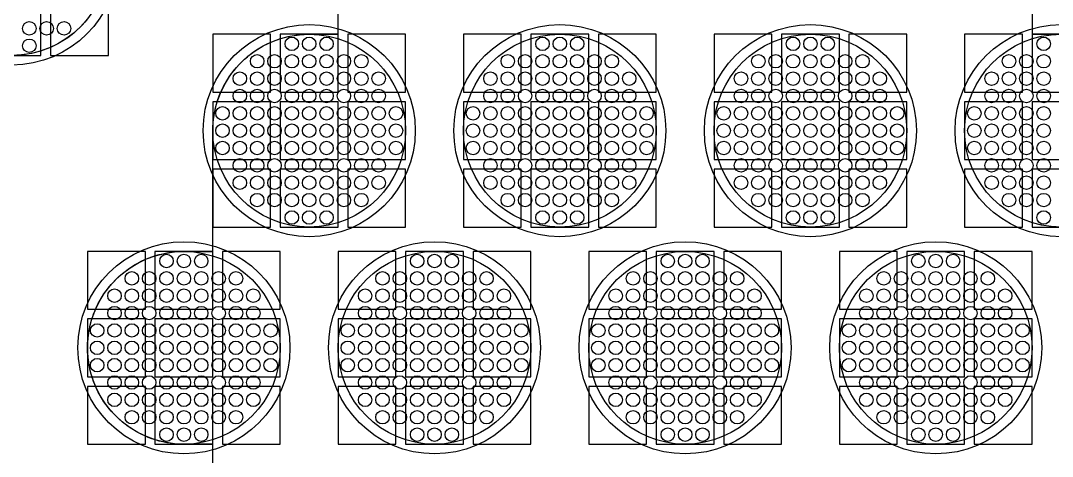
# Model space of a CAD drawing. Extents: x -49 to 54, y -38 to 38.
# Drawn here: x 31.93 to 37.28, y -30.41 to -28.15 of the extents above; entities that cross this region are included whole.
import ezdxf

# ---------------------------------------------------------------- set-up
doc = ezdxf.new("R2010")
doc.units = 0
for name, color, linetype in [('BACK_LAYER', 5, 'CONTINUOUS'), ('COND_LAYER_LOWER_ELECTRODE', 6, 'CONTINUOUS'), ('CONDUCTIVE_LAYER_BACK_LAYER', 2, 'CONTINUOUS'), ('EMITTER', 3, 'CONTINUOUS'), ('LOWER_ELECTRODE', 1, 'CONTINUOUS')]:
    doc.layers.add(name, color=color, linetype=linetype)

msp = doc.modelspace()

# ---------------------------------------------------------------- linework, layer by layer
at = {"layer": 'BACK_LAYER'}
for points in [[(31.7302, -28.3316), (32.0302, -28.3316), (32.0302, -28.0316), (31.7302, -28.0316)], [(32.0802, -28.3316), (32.3802, -28.3316), (32.3802, -28.0316), (32.0802, -28.0316)], [(32.9221, -28.5218), (33.2221, -28.5218), (33.2221, -28.2218), (32.9221, -28.2218)], [(33.2721, -28.5218), (33.5721, -28.5218), (33.5721, -28.2218), (33.2721, -28.2218)], [(33.6221, -28.5218), (33.9221, -28.5218), (33.9221, -28.2218), (33.6221, -28.2218)], [(34.2221, -28.5218), (34.5221, -28.5218), (34.5221, -28.2218), (34.2221, -28.2218)], [(34.5721, -28.5218), (34.8721, -28.5218), (34.8721, -28.2218), (34.5721, -28.2218)], [(34.9221, -28.5218), (35.2221, -28.5218), (35.2221, -28.2218), (34.9221, -28.2218)], [(35.5221, -28.5218), (35.8221, -28.5218), (35.8221, -28.2218), (35.5221, -28.2218)], [(35.8721, -28.5218), (36.1721, -28.5218), (36.1721, -28.2218), (35.8721, -28.2218)], [(36.2221, -28.5218), (36.5221, -28.5218), (36.5221, -28.2218), (36.2221, -28.2218)], [(36.8221, -28.5218), (37.1221, -28.5218), (37.1221, -28.2218), (36.8221, -28.2218)], [(37.1721, -28.5218), (37.4721, -28.5218), (37.4721, -28.2218), (37.1721, -28.2218)], [(32.9221, -28.8718), (33.2221, -28.8718), (33.2221, -28.5718), (32.9221, -28.5718)], [(33.2721, -28.8718), (33.5721, -28.8718), (33.5721, -28.5718), (33.2721, -28.5718)], [(33.6221, -28.8718), (33.9221, -28.8718), (33.9221, -28.5718), (33.6221, -28.5718)], [(34.2221, -28.8718), (34.5221, -28.8718), (34.5221, -28.5718), (34.2221, -28.5718)], [(34.5721, -28.8718), (34.8721, -28.8718), (34.8721, -28.5718), (34.5721, -28.5718)], [(34.9221, -28.8718), (35.2221, -28.8718), (35.2221, -28.5718), (34.9221, -28.5718)], [(35.5221, -28.8718), (35.8221, -28.8718), (35.8221, -28.5718), (35.5221, -28.5718)], [(35.8721, -28.8718), (36.1721, -28.8718), (36.1721, -28.5718), (35.8721, -28.5718)], [(36.2221, -28.8718), (36.5221, -28.8718), (36.5221, -28.5718), (36.2221, -28.5718)], [(36.8221, -28.8718), (37.1221, -28.8718), (37.1221, -28.5718), (36.8221, -28.5718)], [(37.1721, -28.8718), (37.4721, -28.8718), (37.4721, -28.5718), (37.1721, -28.5718)], [(32.9221, -29.2218), (33.2221, -29.2218), (33.2221, -28.9218), (32.9221, -28.9218)], [(33.2721, -29.2218), (33.5721, -29.2218), (33.5721, -28.9218), (33.2721, -28.9218)], [(33.6221, -29.2218), (33.9221, -29.2218), (33.9221, -28.9218), (33.6221, -28.9218)], [(34.2221, -29.2218), (34.5221, -29.2218), (34.5221, -28.9218), (34.2221, -28.9218)], [(34.5721, -29.2218), (34.8721, -29.2218), (34.8721, -28.9218), (34.5721, -28.9218)], [(34.9221, -29.2218), (35.2221, -29.2218), (35.2221, -28.9218), (34.9221, -28.9218)], [(35.5221, -29.2218), (35.8221, -29.2218), (35.8221, -28.9218), (35.5221, -28.9218)], [(35.8721, -29.2218), (36.1721, -29.2218), (36.1721, -28.9218), (35.8721, -28.9218)], [(36.2221, -29.2218), (36.5221, -29.2218), (36.5221, -28.9218), (36.2221, -28.9218)], [(36.8221, -29.2218), (37.1221, -29.2218), (37.1221, -28.9218), (36.8221, -28.9218)], [(37.1721, -29.2218), (37.4721, -29.2218), (37.4721, -28.9218), (37.1721, -28.9218)], [(32.2721, -29.6477), (32.5721, -29.6477), (32.5721, -29.3477), (32.2721, -29.3477)], [(32.6221, -29.6477), (32.9221, -29.6477), (32.9221, -29.3477), (32.6221, -29.3477)], [(32.9721, -29.6477), (33.2721, -29.6477), (33.2721, -29.3477), (32.9721, -29.3477)], [(33.5721, -29.6477), (33.8721, -29.6477), (33.8721, -29.3477), (33.5721, -29.3477)], [(33.9221, -29.6477), (34.2221, -29.6477), (34.2221, -29.3477), (33.9221, -29.3477)], [(34.2721, -29.6477), (34.5721, -29.6477), (34.5721, -29.3477), (34.2721, -29.3477)], [(34.8721, -29.6477), (35.1721, -29.6477), (35.1721, -29.3477), (34.8721, -29.3477)], [(35.2221, -29.6477), (35.5221, -29.6477), (35.5221, -29.3477), (35.2221, -29.3477)], [(35.5721, -29.6477), (35.8721, -29.6477), (35.8721, -29.3477), (35.5721, -29.3477)], [(36.1721, -29.6477), (36.4721, -29.6477), (36.4721, -29.3477), (36.1721, -29.3477)], [(36.5221, -29.6477), (36.8221, -29.6477), (36.8221, -29.3477), (36.5221, -29.3477)], [(36.8721, -29.6477), (37.1721, -29.6477), (37.1721, -29.3477), (36.8721, -29.3477)], [(32.2721, -29.9977), (32.5721, -29.9977), (32.5721, -29.6977), (32.2721, -29.6977)], [(32.6221, -29.9977), (32.9221, -29.9977), (32.9221, -29.6977), (32.6221, -29.6977)], [(32.9721, -29.9977), (33.2721, -29.9977), (33.2721, -29.6977), (32.9721, -29.6977)], [(33.5721, -29.9977), (33.8721, -29.9977), (33.8721, -29.6977), (33.5721, -29.6977)], [(33.9221, -29.9977), (34.2221, -29.9977), (34.2221, -29.6977), (33.9221, -29.6977)], [(34.2721, -29.9977), (34.5721, -29.9977), (34.5721, -29.6977), (34.2721, -29.6977)], [(34.8721, -29.9977), (35.1721, -29.9977), (35.1721, -29.6977), (34.8721, -29.6977)], [(35.2221, -29.9977), (35.5221, -29.9977), (35.5221, -29.6977), (35.2221, -29.6977)], [(35.5721, -29.9977), (35.8721, -29.9977), (35.8721, -29.6977), (35.5721, -29.6977)], [(36.1721, -29.9977), (36.4721, -29.9977), (36.4721, -29.6977), (36.1721, -29.6977)], [(36.5221, -29.9977), (36.8221, -29.9977), (36.8221, -29.6977), (36.5221, -29.6977)], [(36.8721, -29.9977), (37.1721, -29.9977), (37.1721, -29.6977), (36.8721, -29.6977)], [(32.2721, -30.3477), (32.5721, -30.3477), (32.5721, -30.0477), (32.2721, -30.0477)], [(32.6221, -30.3477), (32.9221, -30.3477), (32.9221, -30.0477), (32.6221, -30.0477)], [(32.9721, -30.3477), (33.2721, -30.3477), (33.2721, -30.0477), (32.9721, -30.0477)], [(33.5721, -30.3477), (33.8721, -30.3477), (33.8721, -30.0477), (33.5721, -30.0477)], [(33.9221, -30.3477), (34.2221, -30.3477), (34.2221, -30.0477), (33.9221, -30.0477)], [(34.2721, -30.3477), (34.5721, -30.3477), (34.5721, -30.0477), (34.2721, -30.0477)], [(34.8721, -30.3477), (35.1721, -30.3477), (35.1721, -30.0477), (34.8721, -30.0477)], [(35.2221, -30.3477), (35.5221, -30.3477), (35.5221, -30.0477), (35.2221, -30.0477)], [(35.5721, -30.3477), (35.8721, -30.3477), (35.8721, -30.0477), (35.5721, -30.0477)], [(36.1721, -30.3477), (36.4721, -30.3477), (36.4721, -30.0477), (36.1721, -30.0477)], [(36.5221, -30.3477), (36.8221, -30.3477), (36.8221, -30.0477), (36.5221, -30.0477)], [(36.8721, -30.3477), (37.1721, -30.3477), (37.1721, -30.0477), (36.8721, -30.0477)]]:
    msp.add_lwpolyline(points, close=True, dxfattribs=at)
at = {"layer": 'COND_LAYER_LOWER_ELECTRODE'}
for centre in [(31.8802, -27.8316), (33.4221, -28.7218), (34.7221, -28.7218), (36.0221, -28.7218), (37.3221, -28.7218), (32.7721, -29.8477), (34.0721, -29.8477), (35.3721, -29.8477), (36.6721, -29.8477)]:
    msp.add_circle(centre, 0.55, dxfattribs=at)
at = {"layer": 'CONDUCTIVE_LAYER_BACK_LAYER'}
for points in [[(32.9221, -30.9735), (32.9221, -30.3476), (32.7621, -30.3476), (32.7423, -30.3468), (32.7225, -30.3452), (32.7027, -30.3428), (32.6831, -30.3397), (32.6636, -30.3357), (32.6443, -30.331), (32.6252, -30.3256), (32.6063, -30.3194), (32.5876, -30.3124), (32.5693, -30.3047), (32.5513, -30.2963), (32.5336, -30.2871), (32.5164, -30.2773), (32.4995, -30.2668), (32.483, -30.2556), (32.467, -30.2438), (32.4515, -30.2314), (32.4365, -30.2183), (32.4221, -30.2047), (32.4081, -30.1905), (32.3948, -30.1758), (32.3821, -30.1605), (32.3699, -30.1448), (32.3584, -30.1285), (32.3476, -30.1119), (32.3374, -30.0948), (32.3279, -30.0773), (32.3192, -30.0595), (32.3111, -30.0413), (32.3038, -30.0228), (32.2972, -30.0041), (32.2913, -29.985), (32.2862, -29.9658), (32.2819, -29.9464), (32.2784, -29.9269), (32.2756, -29.9072), (32.2737, -29.8874), (32.2725, -29.8675), (32.2721, -29.8477), (32.2725, -29.8278), (32.2737, -29.8079), (32.2756, -29.7881), (32.2784, -29.7685), (32.2819, -29.7489), (32.2862, -29.7295), (32.2913, -29.7103), (32.2972, -29.6913), (32.3038, -29.6725), (32.3111, -29.654), (32.3192, -29.6358), (32.3279, -29.618), (32.3374, -29.6005), (32.3476, -29.5834), (32.3584, -29.5668), (32.3699, -29.5506), (32.3821, -29.5348), (32.3948, -29.5195), (32.4081, -29.5048), (32.4221, -29.4906), (32.4365, -29.477), (32.4515, -29.4639), (32.467, -29.4515), (32.483, -29.4397), (32.4995, -29.4285), (32.5164, -29.418), (32.5336, -29.4082), (32.5513, -29.399), (32.5693, -29.3906), (32.5876, -29.3829), (32.6063, -29.3759), (32.6252, -29.3697), (32.6443, -29.3643), (32.6636, -29.3596), (32.6831, -29.3556), (32.7027, -29.3525), (32.7225, -29.3501), (32.7423, -29.3485), (32.7621, -29.3478), (32.9221, -29.3478), (32.9221, -28.7218), (32.9225, -28.7019), (32.9237, -28.6821), (32.9256, -28.6623), (32.9284, -28.6426), (32.9319, -28.6231), (32.9362, -28.6036), (32.9413, -28.5844), (32.9472, -28.5654), (32.9538, -28.5467), (32.9611, -28.5282), (32.9692, -28.51), (32.9779, -28.4922), (32.9874, -28.4747), (32.9976, -28.4576), (33.0084, -28.4409), (33.0199, -28.4247), (33.0321, -28.409), (33.0448, -28.3937), (33.0581, -28.379), (33.0721, -28.3648), (33.0865, -28.3511), (33.1015, -28.3381), (33.117, -28.3257), (33.133, -28.3138), (33.1495, -28.3027), (33.1664, -28.2922), (33.1836, -28.2823), (33.2013, -28.2732), (33.2193, -28.2648), (33.2376, -28.2571), (33.2563, -28.2501), (33.2752, -28.2439), (33.2943, -28.2384), (33.3136, -28.2337), (33.3331, -28.2298), (33.3527, -28.2267), (33.3725, -28.2243), (33.3923, -28.2227), (33.4121, -28.2219), (33.5721, -28.2219), (33.5721, -27.596)], [(37.1721, -27.596), (37.1721, -28.2219), (37.332, -28.2219)], [(32.2703, -28.1445), (32.2575, -28.1597), (32.2442, -28.1745), (32.2302, -28.1887), (32.2158, -28.2023), (32.2008, -28.2154), (32.1853, -28.2278), (32.1693, -28.2396), (32.1528, -28.2508), (32.1359, -28.2613), (32.1187, -28.2711), (32.101, -28.2802), (32.083, -28.2887), (32.0647, -28.2964), (32.046, -28.3033), (32.0271, -28.3096), (32.008, -28.315), (31.9887, -28.3197), (31.9692, -28.3236), (31.9496, -28.3268), (31.9298, -28.3292), (31.91, -28.3307)]]:
    msp.add_lwpolyline(points, dxfattribs=at)
at = {"layer": 'EMITTER'}
for centre in [(31.8802, -27.8316), (33.4221, -28.7218), (34.7221, -28.7218), (36.0221, -28.7218), (37.3221, -28.7218), (32.7721, -29.8477), (34.0721, -29.8477), (35.3721, -29.8477), (36.6721, -29.8477)]:
    msp.add_circle(centre, 0.5, dxfattribs=at)
at = {"layer": 'LOWER_ELECTRODE'}
for centre in [(31.9702, -28.1916), (32.0602, -28.1916), (32.1502, -28.1916), (31.9702, -28.2816), (33.3321, -28.2718), (33.4221, -28.2718), (33.5121, -28.2718), (34.6321, -28.2718), (34.7221, -28.2718), (34.8121, -28.2718), (35.9321, -28.2718), (36.0221, -28.2718), (36.1121, -28.2718), (37.2321, -28.2718), (33.1521, -28.3618), (33.2421, -28.3618), (33.3321, -28.3618), (33.4221, -28.3618), (33.5121, -28.3618), (33.6021, -28.3618), (33.6921, -28.3618), (34.4521, -28.3618), (34.5421, -28.3618), (34.6321, -28.3618), (34.7221, -28.3618), (34.8121, -28.3618), (34.9021, -28.3618), (34.9921, -28.3618), (35.7521, -28.3618), (35.8421, -28.3618), (35.9321, -28.3618), (36.0221, -28.3618), (36.1121, -28.3618), (36.2021, -28.3618), (36.2921, -28.3618), (37.0521, -28.3618), (37.1421, -28.3618), (37.2321, -28.3618), (33.0621, -28.4518), (33.1521, -28.4518), (33.2421, -28.4518), (33.3321, -28.4518), (33.4221, -28.4518), (33.5121, -28.4518), (33.6021, -28.4518), (33.6921, -28.4518), (33.7821, -28.4518), (34.3621, -28.4518), (34.4521, -28.4518), (34.5421, -28.4518), (34.6321, -28.4518), (34.7221, -28.4518), (34.8121, -28.4518), (34.9021, -28.4518), (34.9921, -28.4518), (35.0821, -28.4518), (35.6621, -28.4518), (35.7521, -28.4518), (35.8421, -28.4518), (35.9321, -28.4518), (36.0221, -28.4518), (36.1121, -28.4518), (36.2021, -28.4518), (36.2921, -28.4518), (36.3821, -28.4518), (36.9621, -28.4518), (37.0521, -28.4518), (37.1421, -28.4518), (37.2321, -28.4518), (33.0621, -28.5418), (33.1521, -28.5418), (33.2421, -28.5418), (33.3321, -28.5418), (33.4221, -28.5418), (33.5121, -28.5418), (33.6021, -28.5418), (33.6921, -28.5418), (33.7821, -28.5418), (34.3621, -28.5418), (34.4521, -28.5418), (34.5421, -28.5418), (34.6321, -28.5418), (34.7221, -28.5418), (34.8121, -28.5418), (34.9021, -28.5418), (34.9921, -28.5418), (35.0821, -28.5418), (35.6621, -28.5418), (35.7521, -28.5418), (35.8421, -28.5418), (35.9321, -28.5418), (36.0221, -28.5418), (36.1121, -28.5418), (36.2021, -28.5418), (36.2921, -28.5418), (36.3821, -28.5418), (36.9621, -28.5418), (37.0521, -28.5418), (37.1421, -28.5418), (37.2321, -28.5418), (32.9721, -28.6318), (33.0621, -28.6318), (33.1521, -28.6318), (33.2421, -28.6318), (33.3321, -28.6318), (33.4221, -28.6318), (33.5121, -28.6318), (33.6021, -28.6318), (33.6921, -28.6318), (33.7821, -28.6318), (33.8721, -28.6318), (34.2721, -28.6318), (34.3621, -28.6318), (34.4521, -28.6318), (34.5421, -28.6318), (34.6321, -28.6318), (34.7221, -28.6318), (34.8121, -28.6318), (34.9021, -28.6318), (34.9921, -28.6318), (35.0821, -28.6318), (35.1721, -28.6318), (35.5721, -28.6318), (35.6621, -28.6318), (35.7521, -28.6318), (35.8421, -28.6318), (35.9321, -28.6318), (36.0221, -28.6318), (36.1121, -28.6318), (36.2021, -28.6318), (36.2921, -28.6318), (36.3821, -28.6318), (36.4721, -28.6318), (36.8721, -28.6318), (36.9621, -28.6318), (37.0521, -28.6318), (37.1421, -28.6318), (37.2321, -28.6318), (32.9721, -28.7218), (33.0621, -28.7218), (33.1521, -28.7218), (33.2421, -28.7218), (33.3321, -28.7218), (33.4221, -28.7218), (33.5121, -28.7218), (33.6021, -28.7218), (33.6921, -28.7218), (33.7821, -28.7218), (33.8721, -28.7218), (34.2721, -28.7218), (34.3621, -28.7218), (34.4521, -28.7218), (34.5421, -28.7218), (34.6321, -28.7218), (34.7221, -28.7218), (34.8121, -28.7218), (34.9021, -28.7218), (34.9921, -28.7218), (35.0821, -28.7218), (35.1721, -28.7218), (35.5721, -28.7218), (35.6621, -28.7218), (35.7521, -28.7218), (35.8421, -28.7218), (35.9321, -28.7218), (36.0221, -28.7218), (36.1121, -28.7218), (36.2021, -28.7218), (36.2921, -28.7218), (36.3821, -28.7218), (36.4721, -28.7218), (36.8721, -28.7218), (36.9621, -28.7218), (37.0521, -28.7218), (37.1421, -28.7218), (37.2321, -28.7218), (32.9721, -28.8118), (33.0621, -28.8118), (33.1521, -28.8118), (33.2421, -28.8118), (33.3321, -28.8118), (33.4221, -28.8118), (33.5121, -28.8118), (33.6021, -28.8118), (33.6921, -28.8118), (33.7821, -28.8118), (33.8721, -28.8118), (34.2721, -28.8118), (34.3621, -28.8118), (34.4521, -28.8118), (34.5421, -28.8118), (34.6321, -28.8118), (34.7221, -28.8118), (34.8121, -28.8118), (34.9021, -28.8118), (34.9921, -28.8118), (35.0821, -28.8118), (35.1721, -28.8118), (35.5721, -28.8118), (35.6621, -28.8118), (35.7521, -28.8118), (35.8421, -28.8118), (35.9321, -28.8118), (36.0221, -28.8118), (36.1121, -28.8118), (36.2021, -28.8118), (36.2921, -28.8118), (36.3821, -28.8118), (36.4721, -28.8118), (36.8721, -28.8118), (36.9621, -28.8118), (37.0521, -28.8118), (37.1421, -28.8118), (37.2321, -28.8118), (33.0621, -28.9018), (33.1521, -28.9018), (33.2421, -28.9018), (33.3321, -28.9018), (33.4221, -28.9018), (33.5121, -28.9018), (33.6021, -28.9018), (33.6921, -28.9018), (33.7821, -28.9018), (34.3621, -28.9018), (34.4521, -28.9018), (34.5421, -28.9018), (34.6321, -28.9018), (34.7221, -28.9018), (34.8121, -28.9018), (34.9021, -28.9018), (34.9921, -28.9018), (35.0821, -28.9018), (35.6621, -28.9018), (35.7521, -28.9018), (35.8421, -28.9018), (35.9321, -28.9018), (36.0221, -28.9018), (36.1121, -28.9018), (36.2021, -28.9018), (36.2921, -28.9018), (36.3821, -28.9018), (36.9621, -28.9018), (37.0521, -28.9018), (37.1421, -28.9018), (37.2321, -28.9018), (33.0621, -28.9918), (33.1521, -28.9918), (33.2421, -28.9918), (33.3321, -28.9918), (33.4221, -28.9918), (33.5121, -28.9918), (33.6021, -28.9918), (33.6921, -28.9918), (33.7821, -28.9918), (34.3621, -28.9918), (34.4521, -28.9918), (34.5421, -28.9918), (34.6321, -28.9918), (34.7221, -28.9918), (34.8121, -28.9918), (34.9021, -28.9918), (34.9921, -28.9918), (35.0821, -28.9918), (35.6621, -28.9918), (35.7521, -28.9918), (35.8421, -28.9918), (35.9321, -28.9918), (36.0221, -28.9918), (36.1121, -28.9918), (36.2021, -28.9918), (36.2921, -28.9918), (36.3821, -28.9918), (36.9621, -28.9918), (37.0521, -28.9918), (37.1421, -28.9918), (37.2321, -28.9918), (33.1521, -29.0818), (33.2421, -29.0818), (33.3321, -29.0818), (33.4221, -29.0818), (33.5121, -29.0818), (33.6021, -29.0818), (33.6921, -29.0818), (34.4521, -29.0818), (34.5421, -29.0818), (34.6321, -29.0818), (34.7221, -29.0818), (34.8121, -29.0818), (34.9021, -29.0818), (34.9921, -29.0818), (35.7521, -29.0818), (35.8421, -29.0818), (35.9321, -29.0818), (36.0221, -29.0818), (36.1121, -29.0818), (36.2021, -29.0818), (36.2921, -29.0818), (37.0521, -29.0818), (37.1421, -29.0818), (37.2321, -29.0818), (33.3321, -29.1718), (33.4221, -29.1718), (33.5121, -29.1718), (34.6321, -29.1718), (34.7221, -29.1718), (34.8121, -29.1718), (35.9321, -29.1718), (36.0221, -29.1718), (36.1121, -29.1718), (37.2321, -29.1718), (32.6821, -29.3977), (32.7721, -29.3977), (32.8621, -29.3977), (33.9821, -29.3977), (34.0721, -29.3977), (34.1621, -29.3977), (35.2821, -29.3977), (35.3721, -29.3977), (35.4621, -29.3977), (36.5821, -29.3977), (36.6721, -29.3977), (36.7621, -29.3977), (32.5021, -29.4877), (32.5921, -29.4877), (32.6821, -29.4877), (32.7721, -29.4877), (32.8621, -29.4877), (32.9521, -29.4877), (33.0421, -29.4877), (33.8021, -29.4877), (33.8921, -29.4877), (33.9821, -29.4877), (34.0721, -29.4877), (34.1621, -29.4877), (34.2521, -29.4877), (34.3421, -29.4877), (35.1021, -29.4877), (35.1921, -29.4877), (35.2821, -29.4877), (35.3721, -29.4877), (35.4621, -29.4877), (35.5521, -29.4877), (35.6421, -29.4877), (36.4021, -29.4877), (36.4921, -29.4877), (36.5821, -29.4877), (36.6721, -29.4877), (36.7621, -29.4877), (36.8521, -29.4877), (36.9421, -29.4877), (32.4121, -29.5777), (32.5021, -29.5777), (32.5921, -29.5777), (32.6821, -29.5777), (32.7721, -29.5777), (32.8621, -29.5777), (32.9521, -29.5777), (33.0421, -29.5777), (33.1321, -29.5777), (33.7121, -29.5777), (33.8021, -29.5777), (33.8921, -29.5777), (33.9821, -29.5777), (34.0721, -29.5777), (34.1621, -29.5777), (34.2521, -29.5777), (34.3421, -29.5777), (34.4321, -29.5777), (35.0121, -29.5777), (35.1021, -29.5777), (35.1921, -29.5777), (35.2821, -29.5777), (35.3721, -29.5777), (35.4621, -29.5777), (35.5521, -29.5777), (35.6421, -29.5777), (35.7321, -29.5777), (36.3121, -29.5777), (36.4021, -29.5777), (36.4921, -29.5777), (36.5821, -29.5777), (36.6721, -29.5777), (36.7621, -29.5777), (36.8521, -29.5777), (36.9421, -29.5777), (37.0321, -29.5777), (32.4121, -29.6677), (32.5021, -29.6677), (32.5921, -29.6677), (32.6821, -29.6677), (32.7721, -29.6677), (32.8621, -29.6677), (32.9521, -29.6677), (33.0421, -29.6677), (33.1321, -29.6677), (33.7121, -29.6677), (33.8021, -29.6677), (33.8921, -29.6677), (33.9821, -29.6677), (34.0721, -29.6677), (34.1621, -29.6677), (34.2521, -29.6677), (34.3421, -29.6677), (34.4321, -29.6677), (35.0121, -29.6677), (35.1021, -29.6677), (35.1921, -29.6677), (35.2821, -29.6677), (35.3721, -29.6677), (35.4621, -29.6677), (35.5521, -29.6677), (35.6421, -29.6677), (35.7321, -29.6677), (36.3121, -29.6677), (36.4021, -29.6677), (36.4921, -29.6677), (36.5821, -29.6677), (36.6721, -29.6677), (36.7621, -29.6677), (36.8521, -29.6677), (36.9421, -29.6677), (37.0321, -29.6677), (32.3221, -29.7577), (32.4121, -29.7577), (32.5021, -29.7577), (32.5921, -29.7577), (32.6821, -29.7577), (32.7721, -29.7577), (32.8621, -29.7577), (32.9521, -29.7577), (33.0421, -29.7577), (33.1321, -29.7577), (33.2221, -29.7577), (33.6221, -29.7577), (33.7121, -29.7577), (33.8021, -29.7577), (33.8921, -29.7577), (33.9821, -29.7577), (34.0721, -29.7577), (34.1621, -29.7577), (34.2521, -29.7577), (34.3421, -29.7577), (34.4321, -29.7577), (34.5221, -29.7577), (34.9221, -29.7577), (35.0121, -29.7577), (35.1021, -29.7577), (35.1921, -29.7577), (35.2821, -29.7577), (35.3721, -29.7577), (35.4621, -29.7577), (35.5521, -29.7577), (35.6421, -29.7577), (35.7321, -29.7577), (35.8221, -29.7577), (36.2221, -29.7577), (36.3121, -29.7577), (36.4021, -29.7577), (36.4921, -29.7577), (36.5821, -29.7577), (36.6721, -29.7577), (36.7621, -29.7577), (36.8521, -29.7577), (36.9421, -29.7577), (37.0321, -29.7577), (37.1221, -29.7577), (32.3221, -29.8477), (32.4121, -29.8477), (32.5021, -29.8477), (32.5921, -29.8477), (32.6821, -29.8477), (32.7721, -29.8477), (32.8621, -29.8477), (32.9521, -29.8477), (33.0421, -29.8477), (33.1321, -29.8477), (33.2221, -29.8477), (33.6221, -29.8477), (33.7121, -29.8477), (33.8021, -29.8477), (33.8921, -29.8477), (33.9821, -29.8477), (34.0721, -29.8477), (34.1621, -29.8477), (34.2521, -29.8477), (34.3421, -29.8477), (34.4321, -29.8477), (34.5221, -29.8477), (34.9221, -29.8477), (35.0121, -29.8477), (35.1021, -29.8477), (35.1921, -29.8477), (35.2821, -29.8477), (35.3721, -29.8477), (35.4621, -29.8477), (35.5521, -29.8477), (35.6421, -29.8477), (35.7321, -29.8477), (35.8221, -29.8477), (36.2221, -29.8477), (36.3121, -29.8477), (36.4021, -29.8477), (36.4921, -29.8477), (36.5821, -29.8477), (36.6721, -29.8477), (36.7621, -29.8477), (36.8521, -29.8477), (36.9421, -29.8477), (37.0321, -29.8477), (37.1221, -29.8477), (32.3221, -29.9377), (32.4121, -29.9377), (32.5021, -29.9377), (32.5921, -29.9377), (32.6821, -29.9377), (32.7721, -29.9377), (32.8621, -29.9377), (32.9521, -29.9377), (33.0421, -29.9377), (33.1321, -29.9377), (33.2221, -29.9377), (33.6221, -29.9377), (33.7121, -29.9377), (33.8021, -29.9377), (33.8921, -29.9377), (33.9821, -29.9377), (34.0721, -29.9377), (34.1621, -29.9377), (34.2521, -29.9377), (34.3421, -29.9377), (34.4321, -29.9377), (34.5221, -29.9377), (34.9221, -29.9377), (35.0121, -29.9377), (35.1021, -29.9377), (35.1921, -29.9377), (35.2821, -29.9377), (35.3721, -29.9377), (35.4621, -29.9377), (35.5521, -29.9377), (35.6421, -29.9377), (35.7321, -29.9377), (35.8221, -29.9377), (36.2221, -29.9377), (36.3121, -29.9377), (36.4021, -29.9377), (36.4921, -29.9377), (36.5821, -29.9377), (36.6721, -29.9377), (36.7621, -29.9377), (36.8521, -29.9377), (36.9421, -29.9377), (37.0321, -29.9377), (37.1221, -29.9377), (32.4121, -30.0277), (32.5021, -30.0277), (32.5921, -30.0277), (32.6821, -30.0277), (32.7721, -30.0277), (32.8621, -30.0277), (32.9521, -30.0277), (33.0421, -30.0277), (33.1321, -30.0277), (33.7121, -30.0277), (33.8021, -30.0277), (33.8921, -30.0277), (33.9821, -30.0277), (34.0721, -30.0277), (34.1621, -30.0277), (34.2521, -30.0277), (34.3421, -30.0277), (34.4321, -30.0277), (35.0121, -30.0277), (35.1021, -30.0277), (35.1921, -30.0277), (35.2821, -30.0277), (35.3721, -30.0277), (35.4621, -30.0277), (35.5521, -30.0277), (35.6421, -30.0277), (35.7321, -30.0277), (36.3121, -30.0277), (36.4021, -30.0277), (36.4921, -30.0277), (36.5821, -30.0277), (36.6721, -30.0277), (36.7621, -30.0277), (36.8521, -30.0277), (36.9421, -30.0277), (37.0321, -30.0277), (32.4121, -30.1177), (32.5021, -30.1177), (32.5921, -30.1177), (32.6821, -30.1177), (32.7721, -30.1177), (32.8621, -30.1177), (32.9521, -30.1177), (33.0421, -30.1177), (33.1321, -30.1177), (33.7121, -30.1177), (33.8021, -30.1177), (33.8921, -30.1177), (33.9821, -30.1177), (34.0721, -30.1177), (34.1621, -30.1177), (34.2521, -30.1177), (34.3421, -30.1177), (34.4321, -30.1177), (35.0121, -30.1177), (35.1021, -30.1177), (35.1921, -30.1177), (35.2821, -30.1177), (35.3721, -30.1177), (35.4621, -30.1177), (35.5521, -30.1177), (35.6421, -30.1177), (35.7321, -30.1177), (36.3121, -30.1177), (36.4021, -30.1177), (36.4921, -30.1177), (36.5821, -30.1177), (36.6721, -30.1177), (36.7621, -30.1177), (36.8521, -30.1177), (36.9421, -30.1177), (37.0321, -30.1177), (32.5021, -30.2077), (32.5921, -30.2077), (32.6821, -30.2077), (32.7721, -30.2077), (32.8621, -30.2077), (32.9521, -30.2077), (33.0421, -30.2077), (33.8021, -30.2077), (33.8921, -30.2077), (33.9821, -30.2077), (34.0721, -30.2077), (34.1621, -30.2077), (34.2521, -30.2077), (34.3421, -30.2077), (35.1021, -30.2077), (35.1921, -30.2077), (35.2821, -30.2077), (35.3721, -30.2077), (35.4621, -30.2077), (35.5521, -30.2077), (35.6421, -30.2077), (36.4021, -30.2077), (36.4921, -30.2077), (36.5821, -30.2077), (36.6721, -30.2077), (36.7621, -30.2077), (36.8521, -30.2077), (36.9421, -30.2077), (32.6821, -30.2977), (32.7721, -30.2977), (32.8621, -30.2977), (33.9821, -30.2977), (34.0721, -30.2977), (34.1621, -30.2977), (35.2821, -30.2977), (35.3721, -30.2977), (35.4621, -30.2977), (36.5821, -30.2977), (36.6721, -30.2977), (36.7621, -30.2977)]:
    msp.add_circle(centre, 0.035, dxfattribs=at)

doc.saveas('drawing.dxf')
